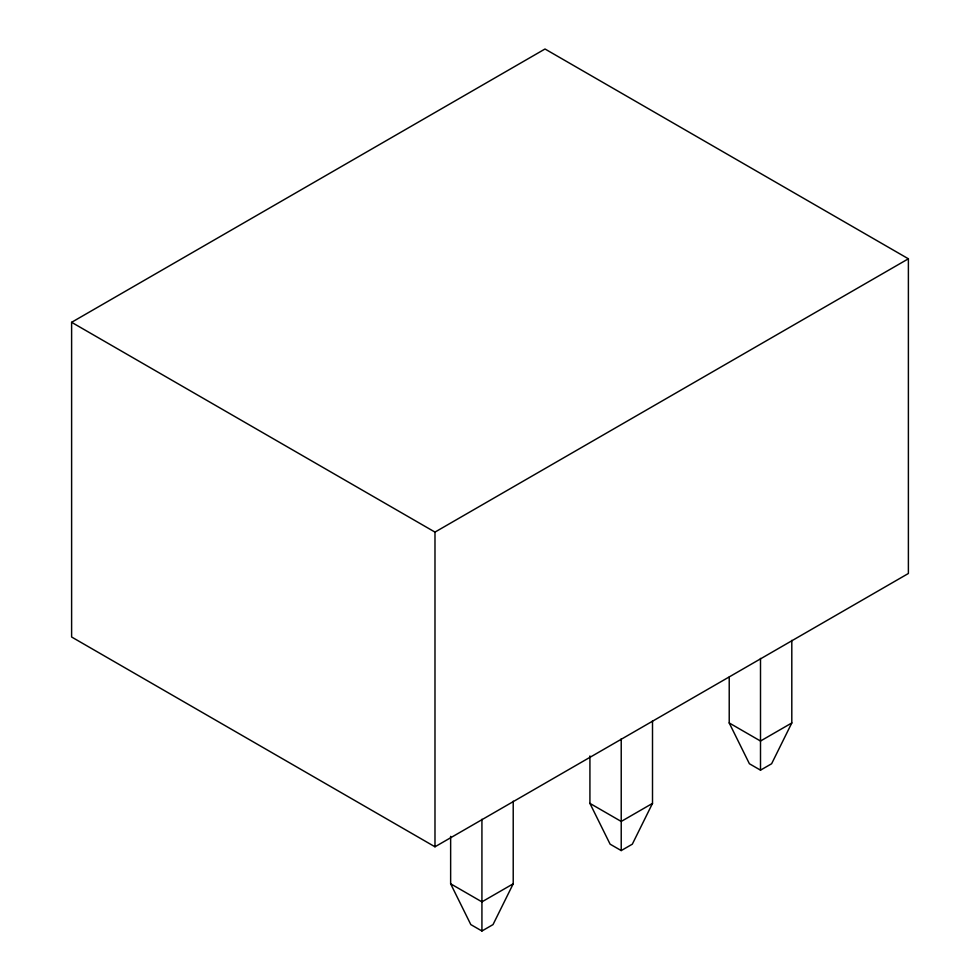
<?xml version="1.0" encoding="UTF-8"?>
<svg xmlns="http://www.w3.org/2000/svg" width="980" height="980" viewBox="0 0 980 980"><rect width="100%" height="100%" fill="white"/><g stroke="black" fill="none" stroke-linecap="round" stroke-linejoin="round"><path stroke-width="1.47" d="M513.214 801.187L513.214 883.801L493.026 924.593L481.927 931L470.817 924.593L450.641 883.801L450.641 836.369M652.509 720.766L652.509 803.38L632.321 844.172L621.222 850.579L610.111 844.172L589.923 803.38L589.923 755.96M791.803 640.357L791.803 722.958L771.615 763.751L760.505 770.158L749.406 763.751L729.218 722.958L729.218 677.07M71.614 322.31L545.015 49L908.387 258.793L908.387 573.484L434.985 846.793L71.614 637L71.614 322.31L434.985 532.103L908.387 258.793M513.214 883.801L481.927 901.857L450.641 883.801M652.509 803.38L621.222 821.448L589.923 803.38M791.803 722.958L760.505 741.027L729.218 722.958M760.505 658.413L760.505 770.158M621.222 738.834L621.222 850.579M481.927 819.255L481.927 931M434.985 532.103L434.985 846.793"/></g></svg>
